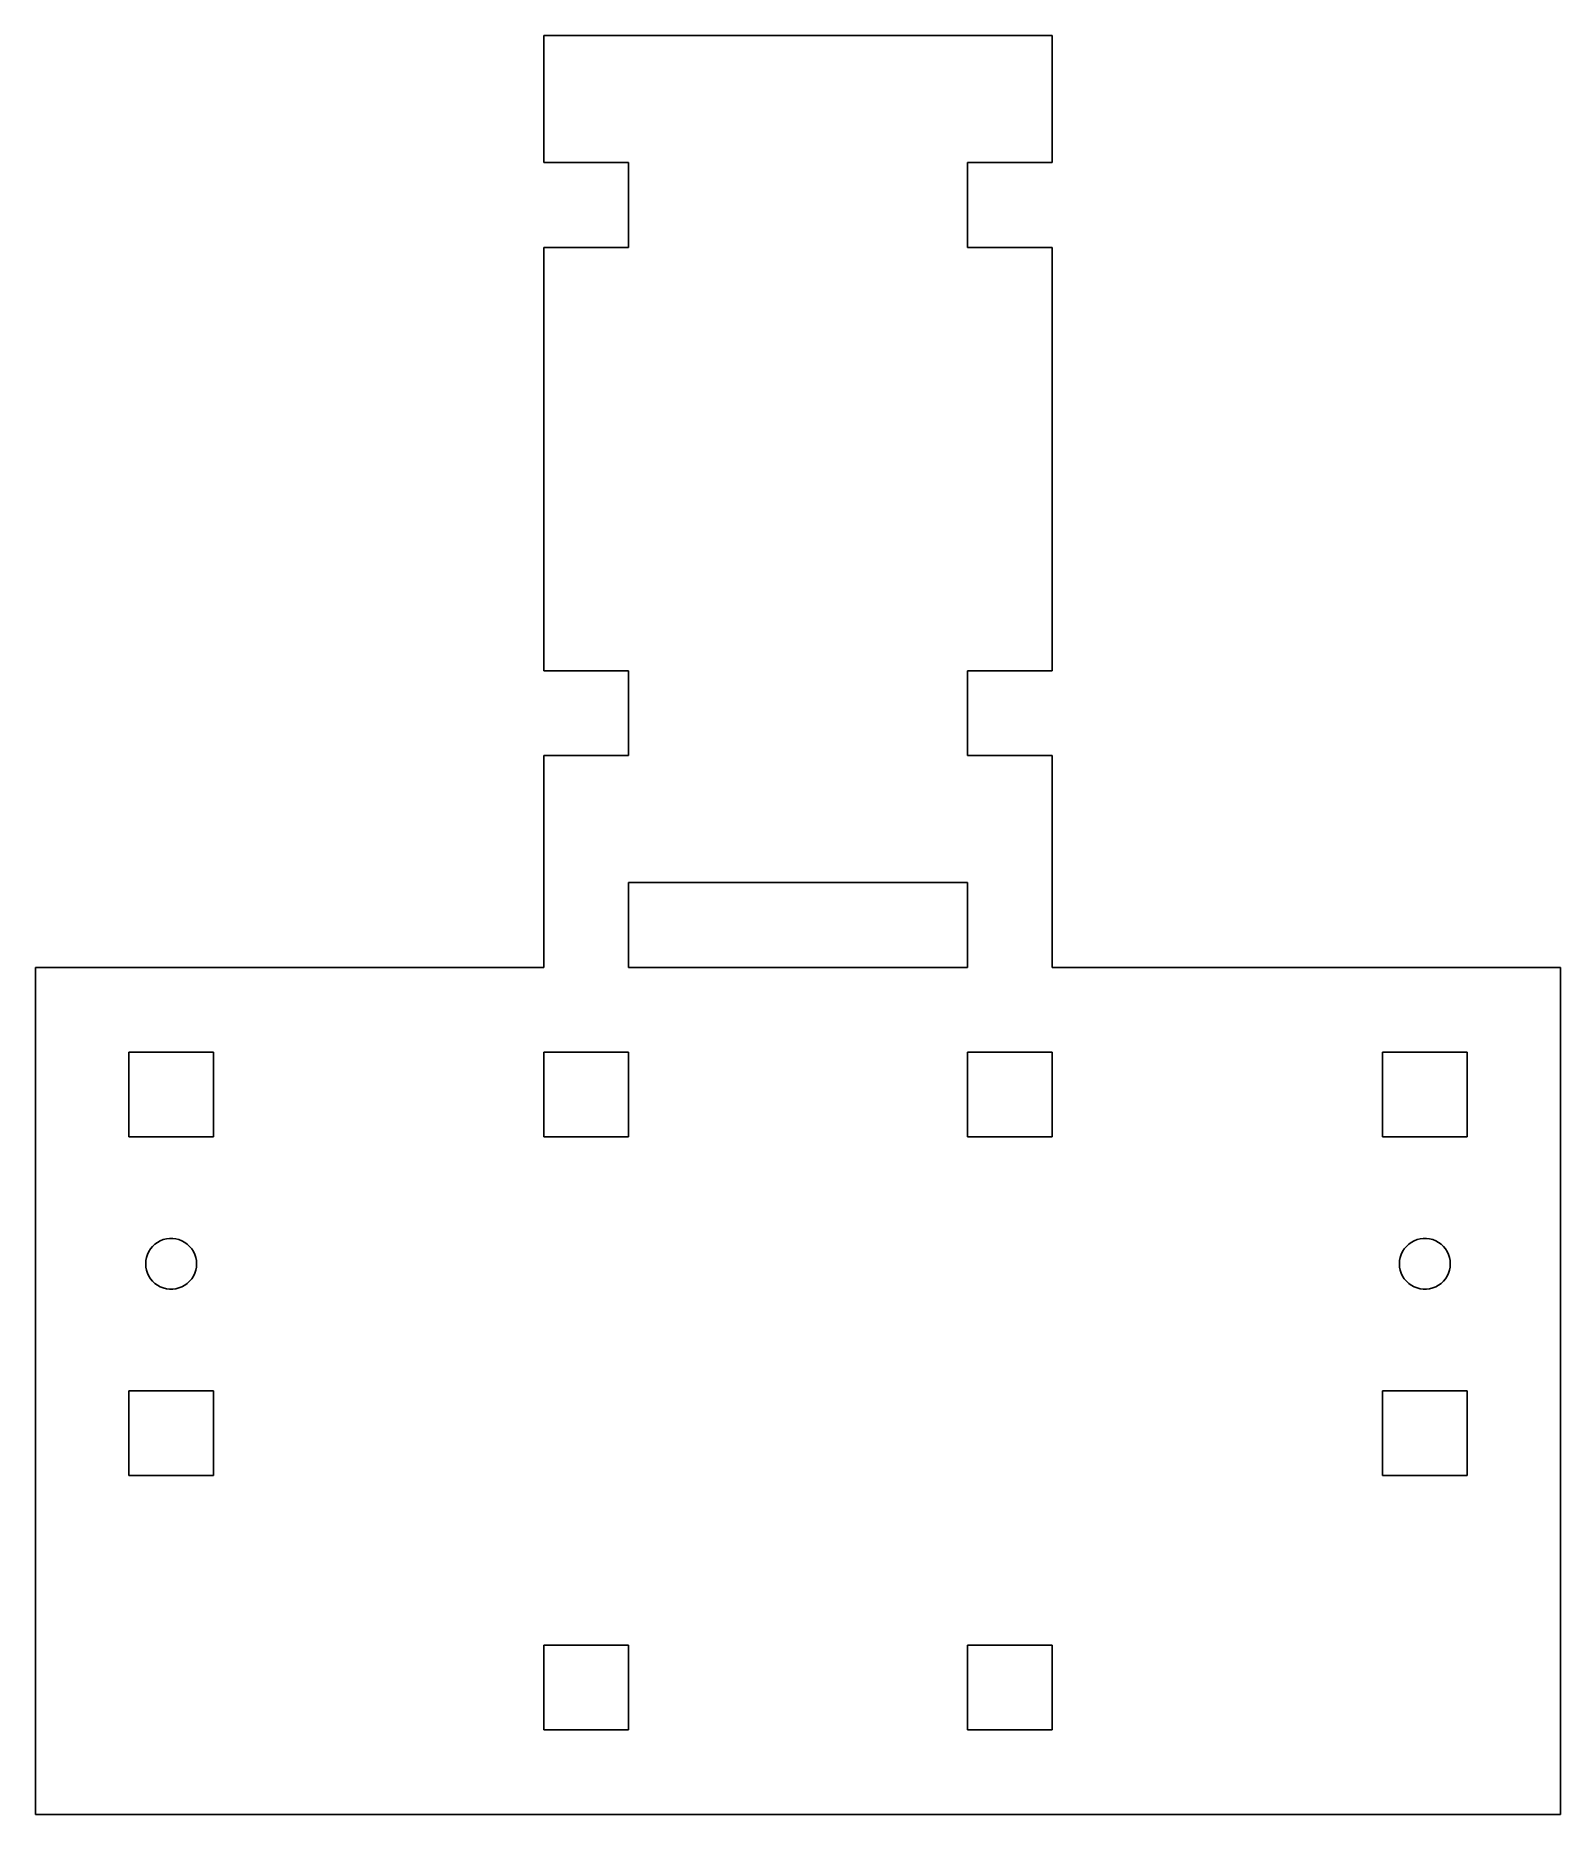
# Model space of a CAD drawing. Header units: metres. Extents: x -45 to 45, y -25 to 80.
import ezdxf

# ---------------------------------------------------------------- set-up
doc = ezdxf.new("R2010")
doc.units = ezdxf.units.M

msp = doc.modelspace()

# ---------------------------------------------------------------- linework, layer by layer
for p, q in [((15, 80), (-15, 80)), ((-15, 80), (-15, 72.5)), ((15, 72.5), (15, 80)), ((-15, 72.5), (-10, 72.5)), ((-10, 72.5), (-10, 67.5)), ((10, 67.5), (10, 72.5)), ((10, 72.5), (15, 72.5)), ((-10, 67.5), (-15, 67.5)), ((-15, 67.5), (-15, 42.5)), ((15, 67.5), (10, 67.5)), ((15, 42.5), (15, 67.5)), ((-15, 42.5), (-10, 42.5)), ((-10, 42.5), (-10, 37.5)), ((10, 37.5), (10, 42.5)), ((10, 42.5), (15, 42.5)), ((-10, 37.5), (-15, 37.5)), ((-15, 37.5), (-15, 25)), ((15, 37.5), (10, 37.5)), ((15, 25), (15, 37.5)), ((-10, 25), (-10, 30)), ((-10, 30), (10, 30)), ((10, 30), (10, 25)), ((-15, 25), (-45, 25)), ((-45, 25), (-45, -25)), ((10, 25), (-10, 25)), ((45, 25), (15, 25)), ((45, -25), (45, 25)), ((-39.5, 15), (-39.5, 20)), ((-39.5, 20), (-34.5, 20)), ((-34.5, 20), (-34.5, 15)), ((-15, 15), (-15, 20)), ((-15, 20), (-10, 20)), ((-10, 20), (-10, 15)), ((10, 15), (10, 20)), ((10, 20), (15, 20)), ((15, 20), (15, 15)), ((34.5, 15), (34.5, 20)), ((34.5, 20), (39.5, 20)), ((39.5, 20), (39.5, 15)), ((-34.5, 15), (-39.5, 15)), ((-10, 15), (-15, 15)), ((15, 15), (10, 15)), ((39.5, 15), (34.5, 15)), ((-38.2135, 8.38167), (-38.0934, 8.52681)), ((-38.0934, 8.52681), (-37.9561, 8.65576)), ((-37.9561, 8.65576), (-37.8037, 8.76648)), ((-37.8037, 8.76648), (-37.6387, 8.85724)), ((-37.6387, 8.85724), (-37.4635, 8.92657)), ((-37.4635, 8.92657), (-37.2811, 8.97342)), ((-37.2811, 8.97342), (-37.0942, 8.99704)), ((-37.0942, 8.99704), (-36.9058, 8.99704)), ((-36.9058, 8.99704), (-36.7189, 8.97342)), ((-36.7189, 8.97342), (-36.5365, 8.92657)), ((-36.5365, 8.92657), (-36.3613, 8.85724)), ((-36.3613, 8.85724), (-36.1963, 8.76648)), ((-36.1963, 8.76648), (-36.0439, 8.65576)), ((-36.0439, 8.65576), (-35.9066, 8.52681)), ((-35.9066, 8.52681), (-35.7865, 8.38167)), ((35.7865, 8.38167), (35.9066, 8.52681)), ((35.9066, 8.52681), (36.0439, 8.65576)), ((36.0439, 8.65576), (36.1963, 8.76648)), ((36.1963, 8.76648), (36.3613, 8.85724)), ((36.3613, 8.85724), (36.5365, 8.92657)), ((36.5365, 8.92657), (36.7189, 8.97342)), ((36.7189, 8.97342), (36.9058, 8.99704)), ((36.9058, 8.99704), (37.0942, 8.99704)), ((37.0942, 8.99704), (37.2811, 8.97342)), ((37.2811, 8.97342), (37.4635, 8.92657)), ((37.4635, 8.92657), (37.6387, 8.85724)), ((37.6387, 8.85724), (37.8037, 8.76648)), ((37.8037, 8.76648), (37.9561, 8.65576)), ((37.9561, 8.65576), (38.0934, 8.52681)), ((38.0934, 8.52681), (38.2135, 8.38167)), ((-38.5, 7.5), (-38.4882, 7.68799)), ((-38.4882, 7.312), (-38.5, 7.5)), ((-38.4882, 7.68799), (-38.4529, 7.87303)), ((-38.4529, 7.87303), (-38.3947, 8.05219)), ((-38.3947, 8.05219), (-38.3145, 8.22263)), ((-38.3145, 8.22263), (-38.2135, 8.38167)), ((-35.7865, 8.38167), (-35.6855, 8.22263)), ((-35.6855, 8.22263), (-35.6053, 8.05219)), ((-35.6053, 8.05219), (-35.5471, 7.87303)), ((-35.5471, 7.87303), (-35.5118, 7.68799)), ((-35.5118, 7.68799), (-35.5, 7.5)), ((-35.5, 7.5), (-35.5118, 7.312)), ((35.5, 7.5), (35.5118, 7.68799)), ((35.5118, 7.312), (35.5, 7.5)), ((35.5118, 7.68799), (35.5471, 7.87303)), ((35.5471, 7.87303), (35.6053, 8.05219)), ((35.6053, 8.05219), (35.6855, 8.22263)), ((35.6855, 8.22263), (35.7865, 8.38167)), ((38.2135, 8.38167), (38.3145, 8.22263)), ((38.3145, 8.22263), (38.3947, 8.05219)), ((38.3947, 8.05219), (38.4529, 7.87303)), ((38.4529, 7.87303), (38.4882, 7.68799)), ((38.4882, 7.68799), (38.5, 7.5)), ((38.5, 7.5), (38.4882, 7.312)), ((-38.4529, 7.12695), (-38.4882, 7.312)), ((-38.3947, 6.9478), (-38.4529, 7.12695)), ((-38.3145, 6.77736), (-38.3947, 6.9478)), ((-38.2135, 6.61832), (-38.3145, 6.77736)), ((-38.0934, 6.47318), (-38.2135, 6.61832)), ((-37.9561, 6.34422), (-38.0934, 6.47318)), ((-37.8037, 6.23351), (-37.9561, 6.34422)), ((-36.0439, 6.34422), (-36.1963, 6.23351)), ((-35.9066, 6.47318), (-36.0439, 6.34422)), ((-35.7865, 6.61832), (-35.9066, 6.47318)), ((-35.6855, 6.77736), (-35.7865, 6.61832)), ((-35.6053, 6.9478), (-35.6855, 6.77736)), ((-35.5471, 7.12695), (-35.6053, 6.9478)), ((-35.5118, 7.312), (-35.5471, 7.12695)), ((35.5471, 7.12695), (35.5118, 7.312)), ((35.6053, 6.9478), (35.5471, 7.12695)), ((35.6855, 6.77736), (35.6053, 6.9478)), ((35.7865, 6.61832), (35.6855, 6.77736)), ((35.9066, 6.47318), (35.7865, 6.61832)), ((36.0439, 6.34422), (35.9066, 6.47318)), ((36.1963, 6.23351), (36.0439, 6.34422)), ((37.9561, 6.34422), (37.8037, 6.23351)), ((38.0934, 6.47318), (37.9561, 6.34422)), ((38.2135, 6.61832), (38.0934, 6.47318)), ((38.3145, 6.77736), (38.2135, 6.61832)), ((38.3947, 6.9478), (38.3145, 6.77736)), ((38.4529, 7.12695), (38.3947, 6.9478)), ((38.4882, 7.312), (38.4529, 7.12695)), ((-37.6387, 6.14275), (-37.8037, 6.23351)), ((-37.4635, 6.07341), (-37.6387, 6.14275)), ((-37.2811, 6.02657), (-37.4635, 6.07341)), ((-37.0942, 6.00294), (-37.2811, 6.02657)), ((-36.9058, 6.00294), (-37.0942, 6.00294)), ((-36.7189, 6.02657), (-36.9058, 6.00294)), ((-36.5365, 6.07341), (-36.7189, 6.02657)), ((-36.3613, 6.14275), (-36.5365, 6.07341)), ((-36.1963, 6.23351), (-36.3613, 6.14275)), ((36.3613, 6.14275), (36.1963, 6.23351)), ((36.5365, 6.07341), (36.3613, 6.14275)), ((36.7189, 6.02657), (36.5365, 6.07341)), ((36.9058, 6.00294), (36.7189, 6.02657)), ((37.0942, 6.00294), (36.9058, 6.00294)), ((37.2811, 6.02657), (37.0942, 6.00294)), ((37.4635, 6.07341), (37.2811, 6.02657)), ((37.6387, 6.14275), (37.4635, 6.07341)), ((37.8037, 6.23351), (37.6387, 6.14275)), ((-39.5, -5), (-39.5, 0)), ((-39.5, 0), (-34.5, 0)), ((-34.5, 0), (-34.5, -5)), ((34.5, -5), (34.5, 0)), ((34.5, 0), (39.5, 0)), ((39.5, 0), (39.5, -5)), ((-34.5, -5), (-39.5, -5)), ((39.5, -5), (34.5, -5)), ((-15, -20), (-15, -15)), ((-15, -15), (-10, -15)), ((-10, -15), (-10, -20)), ((10, -20), (10, -15)), ((10, -15), (15, -15)), ((15, -15), (15, -20)), ((-10, -20), (-15, -20)), ((15, -20), (10, -20)), ((-45, -25), (45, -25))]:
    msp.add_line(p, q)

doc.saveas('drawing.dxf')
